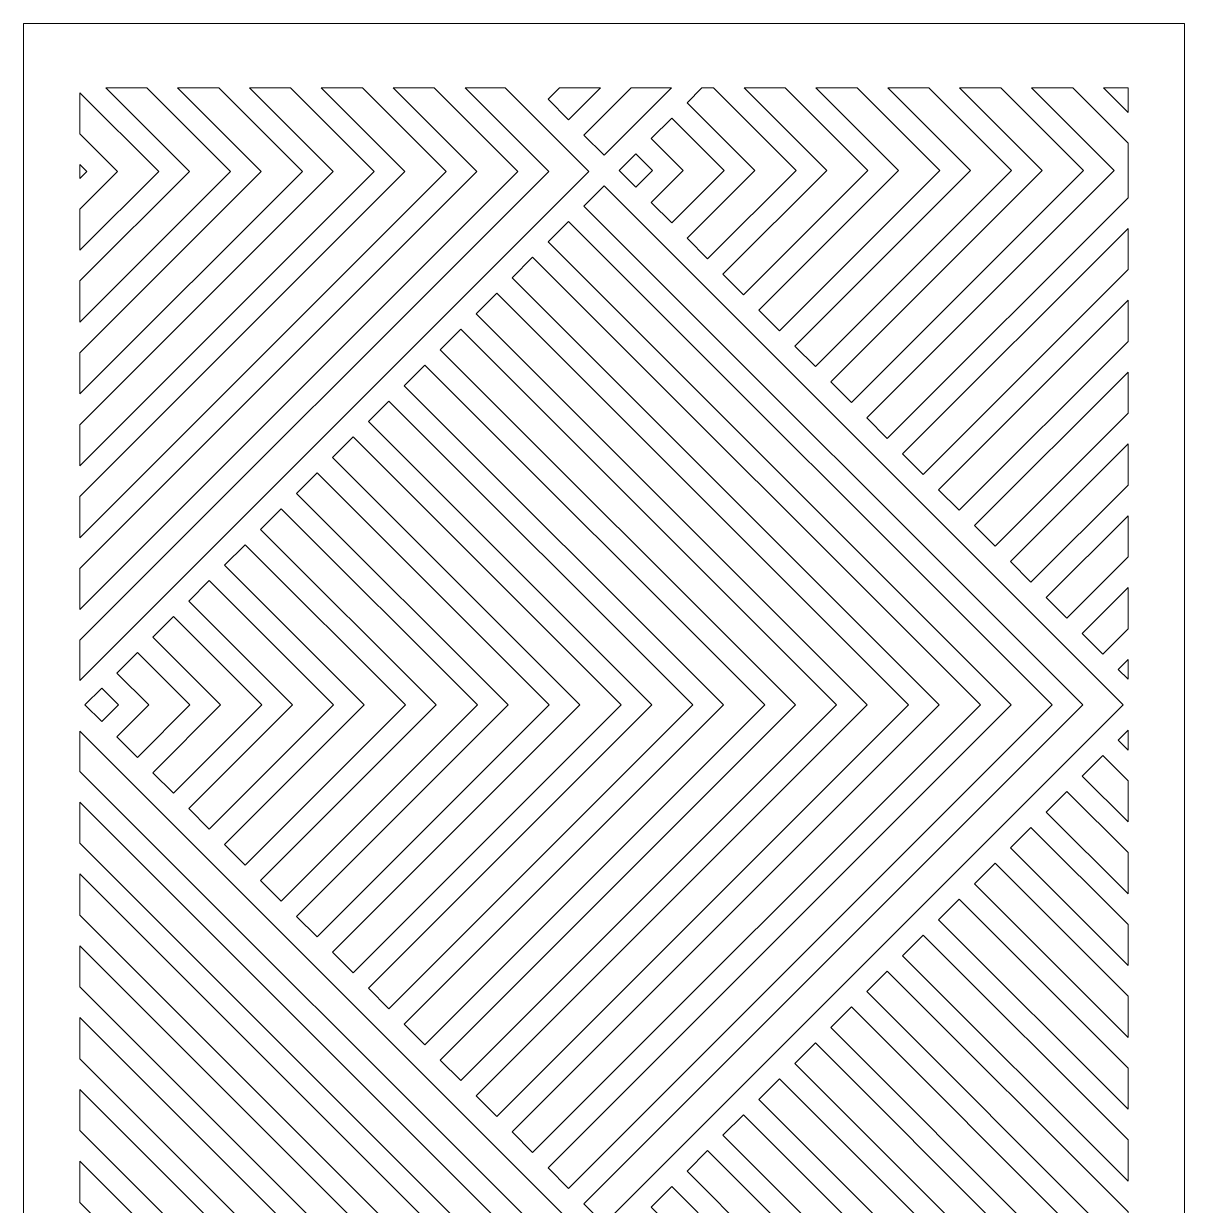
# Model space of a CAD drawing. Header units: centimetres. Extents: x -12.2 to 10.2, y -5.6 to 13.6.
# Drawn here: x -9.65 to -0.13, y 3.94 to 13.64 of the extents above; entities that cross this region are included whole.
import ezdxf

# ---------------------------------------------------------------- set-up
doc = ezdxf.new("R2010")
doc.units = ezdxf.units.CM
doc.header["$MEASUREMENT"] = 0
doc.layers.add('layer 1', color=7, linetype='Continuous')

msp = doc.modelspace()

# ---------------------------------------------------------------- linework, layer by layer
at = {"layer": 'layer 1', "color": 242, "lineweight": 9}
for points, knots in [([(-9.65001, 13.63718), (-9.65001, 13.63718), (-0.1289, 13.63718), (-0.1289, 13.63718), (-0.1289, 13.63718), (-0.1289, 13.63718), (-0.1289, -5.63285), (-0.1289, -5.63285), (-0.1289, -5.63285), (-0.1289, -5.63285), (-9.65001, -5.63285), (-9.65001, -5.63285), (-9.65001, -5.63285), (-9.65001, -5.63285), (-9.65001, 13.63718), (-9.65001, 13.63718)], [0, 0, 0, 0, 0.2, 0.2, 0.2, 0.2, 0.4, 0.4, 0.4, 0.4, 0.6, 0.6, 0.6, 0.6, 1, 1, 1, 1]), ([(-9.18844, 9.41952), (-9.18844, 9.41952), (-9.18844, 9.7573), (-9.18844, 9.7573), (-9.18844, 9.7573), (-9.18844, 9.7573), (-6.52214, 12.4236), (-6.52214, 12.4236), (-6.52214, 12.4236), (-6.52214, 12.4236), (-7.20851, 13.10998), (-7.20851, 13.10998), (-7.20851, 13.10998), (-7.20851, 13.10998), (-6.87074, 13.10998), (-6.87074, 13.10998), (-6.87074, 13.10998), (-6.87074, 13.10998), (-6.18437, 12.4236), (-6.18437, 12.4236), (-6.18437, 12.4236), (-6.18437, 12.4236), (-9.18844, 9.41952), (-9.18844, 9.41952)], [0, 0, 0, 0, 0.1428571, 0.1428571, 0.1428571, 0.1428571, 0.2857143, 0.2857143, 0.2857143, 0.2857143, 0.4285714, 0.4285714, 0.4285714, 0.4285714, 0.5714286, 0.5714286, 0.5714286, 0.5714286, 0.7142857, 0.7142857, 0.7142857, 0.7142857, 1, 1, 1, 1]), ([(-9.18844, 10.00895), (-9.18844, 10.00895), (-9.18844, 10.34672), (-9.18844, 10.34672), (-9.18844, 10.34672), (-9.18844, 10.34672), (-7.11155, 12.4236), (-7.11155, 12.4236), (-7.11155, 12.4236), (-7.11155, 12.4236), (-7.79795, 13.10998), (-7.79795, 13.10998), (-7.79795, 13.10998), (-7.79795, 13.10998), (-7.46015, 13.10998), (-7.46015, 13.10998), (-7.46015, 13.10998), (-7.46015, 13.10998), (-6.77378, 12.4236), (-6.77378, 12.4236), (-6.77378, 12.4236), (-6.77378, 12.4236), (-9.18844, 10.00895), (-9.18844, 10.00895)], [0, 0, 0, 0, 0.1428571, 0.1428571, 0.1428571, 0.1428571, 0.2857143, 0.2857143, 0.2857143, 0.2857143, 0.4285714, 0.4285714, 0.4285714, 0.4285714, 0.5714286, 0.5714286, 0.5714286, 0.5714286, 0.7142857, 0.7142857, 0.7142857, 0.7142857, 1, 1, 1, 1]), ([(-9.18844, 10.5984), (-9.18844, 10.5984), (-9.18844, 10.93616), (-9.18844, 10.93616), (-9.18844, 10.93616), (-9.18844, 10.93616), (-7.70099, 12.4236), (-7.70099, 12.4236), (-7.70099, 12.4236), (-7.70099, 12.4236), (-7.70099, 12.4236), (-7.70099, 12.4236), (-7.70099, 12.4236), (-7.70099, 12.4236), (-8.38737, 13.10998), (-8.38737, 13.10998), (-8.38737, 13.10998), (-8.38737, 13.10998), (-8.04961, 13.10998), (-8.04961, 13.10998), (-8.04961, 13.10998), (-8.04961, 13.10998), (-7.36322, 12.4236), (-7.36322, 12.4236), (-7.36322, 12.4236), (-7.36322, 12.4236), (-9.18844, 10.5984), (-9.18844, 10.5984)], [0, 0, 0, 0, 0.125, 0.125, 0.125, 0.125, 0.25, 0.25, 0.25, 0.25, 0.375, 0.375, 0.375, 0.375, 0.5, 0.5, 0.5, 0.5, 0.625, 0.625, 0.625, 0.625, 0.75, 0.75, 0.75, 0.75, 1, 1, 1, 1]), ([(-9.18844, 8.83009), (-9.18844, 8.83009), (-9.18844, 9.16786), (-9.18844, 9.16786), (-9.18844, 9.16786), (-9.18844, 9.16786), (-5.93271, 12.4236), (-5.93271, 12.4236), (-5.93271, 12.4236), (-5.93271, 12.4236), (-6.61911, 13.10998), (-6.61911, 13.10998), (-6.61911, 13.10998), (-6.61911, 13.10998), (-6.28132, 13.10998), (-6.28132, 13.10998), (-6.28132, 13.10998), (-6.28132, 13.10998), (-5.59491, 12.4236), (-5.59491, 12.4236), (-5.59491, 12.4236), (-5.59491, 12.4236), (-9.18844, 8.83009), (-9.18844, 8.83009)], [0, 0, 0, 0, 0.1428571, 0.1428571, 0.1428571, 0.1428571, 0.2857143, 0.2857143, 0.2857143, 0.2857143, 0.4285714, 0.4285714, 0.4285714, 0.4285714, 0.5714286, 0.5714286, 0.5714286, 0.5714286, 0.7142857, 0.7142857, 0.7142857, 0.7142857, 1, 1, 1, 1]), ([(-9.18844, 11.18779), (-9.18844, 11.18779), (-9.18844, 11.52558), (-9.18844, 11.52558), (-9.18844, 11.52558), (-9.18844, 11.52558), (-8.29042, 12.4236), (-8.29042, 12.4236), (-8.29042, 12.4236), (-8.29042, 12.4236), (-8.97682, 13.10998), (-8.97682, 13.10998), (-8.97682, 13.10998), (-8.97682, 13.10998), (-8.63902, 13.10998), (-8.63902, 13.10998), (-8.63902, 13.10998), (-8.63902, 13.10998), (-7.95265, 12.4236), (-7.95265, 12.4236), (-7.95265, 12.4236), (-7.95265, 12.4236), (-7.95265, 12.4236), (-7.95265, 12.4236), (-7.95265, 12.4236), (-7.95265, 12.4236), (-7.95265, 12.4236), (-7.95265, 12.4236), (-7.95265, 12.4236), (-7.95265, 12.4236), (-9.18844, 11.18779), (-9.18844, 11.18779)], [0, 0, 0, 0, 0.1111111, 0.1111111, 0.1111111, 0.1111111, 0.2222222, 0.2222222, 0.2222222, 0.2222222, 0.3333333, 0.3333333, 0.3333333, 0.3333333, 0.4444444, 0.4444444, 0.4444444, 0.4444444, 0.5555556, 0.5555556, 0.5555556, 0.5555556, 0.6666667, 0.6666667, 0.6666667, 0.6666667, 0.7777778, 0.7777778, 0.7777778, 0.7777778, 1, 1, 1, 1]), ([(-9.18844, 8.24876), (-9.18844, 8.24876), (-9.18844, 8.57844), (-9.18844, 8.57844), (-9.18844, 8.57844), (-9.18844, 8.57844), (-5.3433, 12.4236), (-5.3433, 12.4236), (-5.3433, 12.4236), (-5.3433, 12.4236), (-6.02964, 13.10998), (-6.02964, 13.10998), (-6.02964, 13.10998), (-6.02964, 13.10998), (-5.69998, 13.10998), (-5.69998, 13.10998), (-5.69998, 13.10998), (-5.69998, 13.10998), (-5.014, 12.42399), (-5.014, 12.42399), (-5.014, 12.42399), (-5.014, 12.42399), (-5.014, 12.42321), (-5.014, 12.42321), (-5.014, 12.42321), (-5.014, 12.42321), (-9.18844, 8.24876), (-9.18844, 8.24876)], [0, 0, 0, 0, 0.125, 0.125, 0.125, 0.125, 0.25, 0.25, 0.25, 0.25, 0.375, 0.375, 0.375, 0.375, 0.5, 0.5, 0.5, 0.5, 0.625, 0.625, 0.625, 0.625, 0.75, 0.75, 0.75, 0.75, 1, 1, 1, 1]), ([(-5.25513, 13.10998), (-5.25513, 13.10998), (-4.91735, 13.10998), (-4.91735, 13.10998), (-4.91735, 13.10998), (-4.91735, 13.10998), (-5.17991, 12.84742), (-5.17991, 12.84742), (-5.17991, 12.84742), (-5.17991, 12.84742), (-5.3488, 13.01633), (-5.3488, 13.01633), (-5.3488, 13.01633), (-5.3488, 13.01633), (-5.25513, 13.10998), (-5.25513, 13.10998)], [0, 0, 0, 0, 0.2, 0.2, 0.2, 0.2, 0.4, 0.4, 0.4, 0.4, 0.6, 0.6, 0.6, 0.6, 1, 1, 1, 1]), ([(-4.66572, 13.10998), (-4.66572, 13.10998), (-4.33605, 13.10998), (-4.33605, 13.10998), (-4.33605, 13.10998), (-4.33605, 13.10998), (-4.88924, 12.55676), (-4.88924, 12.55676), (-4.88924, 12.55676), (-4.88924, 12.55676), (-5.05407, 12.7216), (-5.05407, 12.7216), (-5.05407, 12.7216), (-5.05407, 12.7216), (-4.66572, 13.10998), (-4.66572, 13.10998)], [0, 0, 0, 0, 0.2, 0.2, 0.2, 0.2, 0.4, 0.4, 0.4, 0.4, 0.6, 0.6, 0.6, 0.6, 1, 1, 1, 1]), ([(-4.08682, 13.10998), (-4.08682, 13.10998), (-3.99193, 13.10998), (-3.99193, 13.10998), (-3.99193, 13.10998), (-3.99193, 13.10998), (-3.31412, 12.43218), (-3.31412, 12.43218), (-3.31412, 12.43218), (-3.31412, 12.43218), (-3.31412, 12.43218), (-3.31412, 12.43218), (-3.31412, 12.43218), (-3.31412, 12.43218), (-4.03939, 11.70692), (-4.03939, 11.70692), (-4.03939, 11.70692), (-4.03939, 11.70692), (-4.20827, 11.87582), (-4.20827, 11.87582), (-4.20827, 11.87582), (-4.20827, 11.87582), (-3.6519, 12.43218), (-3.6519, 12.43218), (-3.6519, 12.43218), (-3.6519, 12.43218), (-4.20827, 12.98854), (-4.20827, 12.98854), (-4.20827, 12.98854), (-4.20827, 12.98854), (-4.08682, 13.10998), (-4.08682, 13.10998)], [0, 0, 0, 0, 0.1111111, 0.1111111, 0.1111111, 0.1111111, 0.2222222, 0.2222222, 0.2222222, 0.2222222, 0.3333333, 0.3333333, 0.3333333, 0.3333333, 0.4444444, 0.4444444, 0.4444444, 0.4444444, 0.5555556, 0.5555556, 0.5555556, 0.5555556, 0.6666667, 0.6666667, 0.6666667, 0.6666667, 0.7777778, 0.7777778, 0.7777778, 0.7777778, 1, 1, 1, 1]), ([(-3.74035, 13.10998), (-3.74035, 13.10998), (-3.40264, 13.10998), (-3.40264, 13.10998), (-3.40264, 13.10998), (-3.40264, 13.10998), (-2.7251, 12.43218), (-2.7251, 12.43218), (-2.7251, 12.43218), (-2.7251, 12.43218), (-2.72469, 12.43218), (-2.72469, 12.43218), (-2.72469, 12.43218), (-2.72469, 12.43218), (-2.72488, 12.43197), (-2.72488, 12.43197), (-2.72488, 12.43197), (-2.72488, 12.43197), (-2.72469, 12.43179), (-2.72469, 12.43179), (-2.72469, 12.43179), (-2.72469, 12.43179), (-2.7251, 12.43179), (-2.7251, 12.43179), (-2.7251, 12.43179), (-2.7251, 12.43179), (-3.74466, 11.4122), (-3.74466, 11.4122), (-3.74466, 11.4122), (-3.74466, 11.4122), (-3.91355, 11.58108), (-3.91355, 11.58108), (-3.91355, 11.58108), (-3.91355, 11.58108), (-3.06268, 12.43197), (-3.06268, 12.43197), (-3.06268, 12.43197), (-3.06268, 12.43197), (-3.74035, 13.10998), (-3.74035, 13.10998)], [0, 0, 0, 0, 0.0909091, 0.0909091, 0.0909091, 0.0909091, 0.1818182, 0.1818182, 0.1818182, 0.1818182, 0.2727273, 0.2727273, 0.2727273, 0.2727273, 0.3636364, 0.3636364, 0.3636364, 0.3636364, 0.4545455, 0.4545455, 0.4545455, 0.4545455, 0.5454545, 0.5454545, 0.5454545, 0.5454545, 0.6363636, 0.6363636, 0.6363636, 0.6363636, 0.7272727, 0.7272727, 0.7272727, 0.7272727, 0.8181818, 0.8181818, 0.8181818, 0.8181818, 1, 1, 1, 1]), ([(-3.15085, 13.10998), (-3.15085, 13.10998), (-2.81308, 13.10998), (-2.81308, 13.10998), (-2.81308, 13.10998), (-2.81308, 13.10998), (-2.13529, 12.43218), (-2.13529, 12.43218), (-2.13529, 12.43218), (-2.13529, 12.43218), (-3.44997, 11.11749), (-3.44997, 11.11749), (-3.44997, 11.11749), (-3.44997, 11.11749), (-3.61886, 11.28638), (-3.61886, 11.28638), (-3.61886, 11.28638), (-3.61886, 11.28638), (-2.47305, 12.43218), (-2.47305, 12.43218), (-2.47305, 12.43218), (-2.47305, 12.43218), (-3.15085, 13.10998), (-3.15085, 13.10998)], [0, 0, 0, 0, 0.1428571, 0.1428571, 0.1428571, 0.1428571, 0.2857143, 0.2857143, 0.2857143, 0.2857143, 0.4285714, 0.4285714, 0.4285714, 0.4285714, 0.5714286, 0.5714286, 0.5714286, 0.5714286, 0.7142857, 0.7142857, 0.7142857, 0.7142857, 1, 1, 1, 1]), ([(-2.56143, 13.10998), (-2.56143, 13.10998), (-2.22365, 13.10998), (-2.22365, 13.10998), (-2.22365, 13.10998), (-2.22365, 13.10998), (-1.54585, 12.43218), (-1.54585, 12.43218), (-1.54585, 12.43218), (-1.54585, 12.43218), (-3.15524, 10.82277), (-3.15524, 10.82277), (-3.15524, 10.82277), (-3.15524, 10.82277), (-3.32413, 10.99166), (-3.32413, 10.99166), (-3.32413, 10.99166), (-3.32413, 10.99166), (-1.88361, 12.43218), (-1.88361, 12.43218), (-1.88361, 12.43218), (-1.88361, 12.43218), (-2.56143, 13.10998), (-2.56143, 13.10998)], [0, 0, 0, 0, 0.1428571, 0.1428571, 0.1428571, 0.1428571, 0.2857143, 0.2857143, 0.2857143, 0.2857143, 0.4285714, 0.4285714, 0.4285714, 0.4285714, 0.5714286, 0.5714286, 0.5714286, 0.5714286, 0.7142857, 0.7142857, 0.7142857, 0.7142857, 1, 1, 1, 1]), ([(-1.97201, 13.10998), (-1.97201, 13.10998), (-1.63421, 13.10998), (-1.63421, 13.10998), (-1.63421, 13.10998), (-1.63421, 13.10998), (-0.9564, 12.43218), (-0.9564, 12.43218), (-0.9564, 12.43218), (-0.9564, 12.43218), (-2.86052, 10.52805), (-2.86052, 10.52805), (-2.86052, 10.52805), (-2.86052, 10.52805), (-3.02942, 10.69694), (-3.02942, 10.69694), (-3.02942, 10.69694), (-3.02942, 10.69694), (-1.29419, 12.43218), (-1.29419, 12.43218), (-1.29419, 12.43218), (-1.29419, 12.43218), (-1.97201, 13.10998), (-1.97201, 13.10998)], [0, 0, 0, 0, 0.1428571, 0.1428571, 0.1428571, 0.1428571, 0.2857143, 0.2857143, 0.2857143, 0.2857143, 0.4285714, 0.4285714, 0.4285714, 0.4285714, 0.5714286, 0.5714286, 0.5714286, 0.5714286, 0.7142857, 0.7142857, 0.7142857, 0.7142857, 1, 1, 1, 1]), ([(-1.38255, 13.10998), (-1.38255, 13.10998), (-1.04479, 13.10998), (-1.04479, 13.10998), (-1.04479, 13.10998), (-1.04479, 13.10998), (-0.59048, 12.65566), (-0.59048, 12.65566), (-0.59048, 12.65566), (-0.59048, 12.65566), (-0.59048, 12.2087), (-0.59048, 12.2087), (-0.59048, 12.2087), (-0.59048, 12.2087), (-2.5658, 10.23333), (-2.5658, 10.23333), (-2.5658, 10.23333), (-2.5658, 10.23333), (-2.73469, 10.40222), (-2.73469, 10.40222), (-2.73469, 10.40222), (-2.73469, 10.40222), (-0.70474, 12.43218), (-0.70474, 12.43218), (-0.70474, 12.43218), (-0.70474, 12.43218), (-1.38255, 13.10998), (-1.38255, 13.10998)], [0, 0, 0, 0, 0.125, 0.125, 0.125, 0.125, 0.25, 0.25, 0.25, 0.25, 0.375, 0.375, 0.375, 0.375, 0.5, 0.5, 0.5, 0.5, 0.625, 0.625, 0.625, 0.625, 0.75, 0.75, 0.75, 0.75, 1, 1, 1, 1]), ([(-0.79313, 13.10998), (-0.79313, 13.10998), (-0.59048, 13.10998), (-0.59048, 13.10998), (-0.59048, 13.10998), (-0.59048, 13.10998), (-0.59048, 12.90731), (-0.59048, 12.90731), (-0.59048, 12.90731), (-0.59048, 12.90731), (-0.79313, 13.10998), (-0.79313, 13.10998)], [0, 0, 0, 0, 0.25, 0.25, 0.25, 0.25, 0.5, 0.5, 0.5, 0.5, 1, 1, 1, 1]), ([(-9.18844, 11.77723), (-9.18844, 11.77723), (-9.18844, 12.11503), (-9.18844, 12.11503), (-9.18844, 12.11503), (-9.18844, 12.11503), (-8.87987, 12.4236), (-8.87987, 12.4236), (-8.87987, 12.4236), (-8.87987, 12.4236), (-9.18844, 12.7322), (-9.18844, 12.7322), (-9.18844, 12.7322), (-9.18844, 12.7322), (-9.18844, 13.06998), (-9.18844, 13.06998), (-9.18844, 13.06998), (-9.18844, 13.06998), (-8.54207, 12.4236), (-8.54207, 12.4236), (-8.54207, 12.4236), (-8.54207, 12.4236), (-9.18844, 11.77723), (-9.18844, 11.77723)], [0, 0, 0, 0, 0.1428571, 0.1428571, 0.1428571, 0.1428571, 0.2857143, 0.2857143, 0.2857143, 0.2857143, 0.4285714, 0.4285714, 0.4285714, 0.4285714, 0.5714286, 0.5714286, 0.5714286, 0.5714286, 0.7142857, 0.7142857, 0.7142857, 0.7142857, 1, 1, 1, 1]), ([(-4.503, 12.69381), (-4.503, 12.69381), (-4.3341, 12.86273), (-4.3341, 12.86273), (-4.3341, 12.86273), (-4.3341, 12.86273), (-3.90356, 12.43218), (-3.90356, 12.43218), (-3.90356, 12.43218), (-3.90356, 12.43218), (-4.3341, 12.00164), (-4.3341, 12.00164), (-4.3341, 12.00164), (-4.3341, 12.00164), (-4.503, 12.17052), (-4.503, 12.17052), (-4.503, 12.17052), (-4.503, 12.17052), (-4.24135, 12.43218), (-4.24135, 12.43218), (-4.24135, 12.43218), (-4.24135, 12.43218), (-4.503, 12.69381), (-4.503, 12.69381)], [0, 0, 0, 0, 0.1428571, 0.1428571, 0.1428571, 0.1428571, 0.2857143, 0.2857143, 0.2857143, 0.2857143, 0.4285714, 0.4285714, 0.4285714, 0.4285714, 0.5714286, 0.5714286, 0.5714286, 0.5714286, 0.7142857, 0.7142857, 0.7142857, 0.7142857, 1, 1, 1, 1]), ([(-4.76465, 12.43218), (-4.76465, 12.43218), (-4.76465, 12.43218), (-4.76465, 12.43218), (-4.76465, 12.43218), (-4.76465, 12.43218), (-4.62754, 12.29507), (-4.62754, 12.29507), (-4.62754, 12.29507), (-4.62754, 12.29507), (-4.49041, 12.43218), (-4.49041, 12.43218), (-4.49041, 12.43218), (-4.49041, 12.43218), (-4.49041, 12.43218), (-4.49041, 12.43218), (-4.49041, 12.43218), (-4.49041, 12.43218), (-4.49041, 12.43218), (-4.49041, 12.43218), (-4.49041, 12.43218), (-4.49041, 12.43218), (-4.62754, 12.56927), (-4.62754, 12.56927), (-4.62754, 12.56927), (-4.62754, 12.56927), (-4.76465, 12.43218), (-4.76465, 12.43218)], [0, 0, 0, 0, 0.125, 0.125, 0.125, 0.125, 0.25, 0.25, 0.25, 0.25, 0.375, 0.375, 0.375, 0.375, 0.5, 0.5, 0.5, 0.5, 0.625, 0.625, 0.625, 0.625, 0.75, 0.75, 0.75, 0.75, 1, 1, 1, 1]), ([(-9.18844, 12.36669), (-9.18844, 12.36669), (-9.18844, 12.48054), (-9.18844, 12.48054), (-9.18844, 12.48054), (-9.18844, 12.48054), (-9.13151, 12.4236), (-9.13151, 12.4236), (-9.13151, 12.4236), (-9.13151, 12.4236), (-9.18844, 12.36669), (-9.18844, 12.36669)], [0, 0, 0, 0, 0.25, 0.25, 0.25, 0.25, 0.5, 0.5, 0.5, 0.5, 1, 1, 1, 1]), ([(-0.63186, 8.04775), (-0.63186, 8.04775), (-0.63186, 8.04695), (-0.63186, 8.04695), (-0.63186, 8.04695), (-0.63186, 8.04695), (-4.88924, 3.78955), (-4.88924, 3.78955), (-4.88924, 3.78955), (-4.88924, 3.78955), (-5.05407, 3.95439), (-5.05407, 3.95439), (-5.05407, 3.95439), (-5.05407, 3.95439), (-0.96111, 8.04736), (-0.96111, 8.04736), (-0.96111, 8.04736), (-0.96111, 8.04736), (-5.05407, 12.14031), (-5.05407, 12.14031), (-5.05407, 12.14031), (-5.05407, 12.14031), (-4.88924, 12.30515), (-4.88924, 12.30515), (-4.88924, 12.30515), (-4.88924, 12.30515), (-0.63186, 8.04775), (-0.63186, 8.04775)], [0, 0, 0, 0, 0.125, 0.125, 0.125, 0.125, 0.25, 0.25, 0.25, 0.25, 0.375, 0.375, 0.375, 0.375, 0.5, 0.5, 0.5, 0.5, 0.625, 0.625, 0.625, 0.625, 0.75, 0.75, 0.75, 0.75, 1, 1, 1, 1]), ([(-1.55058, 8.04736), (-1.55058, 8.04736), (-5.3488, 4.24911), (-5.3488, 4.24911), (-5.3488, 4.24911), (-5.3488, 4.24911), (-5.17991, 4.08023), (-5.17991, 4.08023), (-5.17991, 4.08023), (-5.17991, 4.08023), (-1.21279, 8.04736), (-1.21279, 8.04736), (-1.21279, 8.04736), (-1.21279, 8.04736), (-5.17991, 12.01447), (-5.17991, 12.01447), (-5.17991, 12.01447), (-5.17991, 12.01447), (-5.3488, 11.84558), (-5.3488, 11.84558), (-5.3488, 11.84558), (-5.3488, 11.84558), (-1.55058, 8.04736), (-1.55058, 8.04736)], [0, 0, 0, 0, 0.1428571, 0.1428571, 0.1428571, 0.1428571, 0.2857143, 0.2857143, 0.2857143, 0.2857143, 0.4285714, 0.4285714, 0.4285714, 0.4285714, 0.5714286, 0.5714286, 0.5714286, 0.5714286, 0.7142857, 0.7142857, 0.7142857, 0.7142857, 1, 1, 1, 1]), ([(-0.59048, 11.95704), (-0.59048, 11.95704), (-0.59048, 11.61926), (-0.59048, 11.61926), (-0.59048, 11.61926), (-0.59048, 11.61926), (-2.2711, 9.93864), (-2.2711, 9.93864), (-2.2711, 9.93864), (-2.2711, 9.93864), (-2.43999, 10.10752), (-2.43999, 10.10752), (-2.43999, 10.10752), (-2.43999, 10.10752), (-0.59048, 11.95704), (-0.59048, 11.95704)], [0, 0, 0, 0, 0.2, 0.2, 0.2, 0.2, 0.4, 0.4, 0.4, 0.4, 0.6, 0.6, 0.6, 0.6, 1, 1, 1, 1]), ([(-1.80221, 8.04736), (-1.80221, 8.04736), (-5.47463, 4.37494), (-5.47463, 4.37494), (-5.47463, 4.37494), (-5.47463, 4.37494), (-5.64351, 4.54384), (-5.64351, 4.54384), (-5.64351, 4.54384), (-5.64351, 4.54384), (-2.14, 8.04736), (-2.14, 8.04736), (-2.14, 8.04736), (-2.14, 8.04736), (-5.64351, 11.55089), (-5.64351, 11.55089), (-5.64351, 11.55089), (-5.64351, 11.55089), (-5.47463, 11.71976), (-5.47463, 11.71976), (-5.47463, 11.71976), (-5.47463, 11.71976), (-1.80221, 8.04736), (-1.80221, 8.04736)], [0, 0, 0, 0, 0.1428571, 0.1428571, 0.1428571, 0.1428571, 0.2857143, 0.2857143, 0.2857143, 0.2857143, 0.4285714, 0.4285714, 0.4285714, 0.4285714, 0.5714286, 0.5714286, 0.5714286, 0.5714286, 0.7142857, 0.7142857, 0.7142857, 0.7142857, 1, 1, 1, 1]), ([(-2.39163, 8.04736), (-2.39163, 8.04736), (-5.76933, 4.66964), (-5.76933, 4.66964), (-5.76933, 4.66964), (-5.76933, 4.66964), (-5.93824, 4.83855), (-5.93824, 4.83855), (-5.93824, 4.83855), (-5.93824, 4.83855), (-2.72941, 8.04736), (-2.72941, 8.04736), (-2.72941, 8.04736), (-2.72941, 8.04736), (-5.93824, 11.25616), (-5.93824, 11.25616), (-5.93824, 11.25616), (-5.93824, 11.25616), (-5.76933, 11.42506), (-5.76933, 11.42506), (-5.76933, 11.42506), (-5.76933, 11.42506), (-2.39163, 8.04736), (-2.39163, 8.04736)], [0, 0, 0, 0, 0.1428571, 0.1428571, 0.1428571, 0.1428571, 0.2857143, 0.2857143, 0.2857143, 0.2857143, 0.4285714, 0.4285714, 0.4285714, 0.4285714, 0.5714286, 0.5714286, 0.5714286, 0.5714286, 0.7142857, 0.7142857, 0.7142857, 0.7142857, 1, 1, 1, 1]), ([(-0.59048, 11.36762), (-0.59048, 11.36762), (-0.59048, 11.02982), (-0.59048, 11.02982), (-0.59048, 11.02982), (-0.59048, 11.02982), (-1.97638, 9.64391), (-1.97638, 9.64391), (-1.97638, 9.64391), (-1.97638, 9.64391), (-2.14527, 9.8128), (-2.14527, 9.8128), (-2.14527, 9.8128), (-2.14527, 9.8128), (-0.59048, 11.36762), (-0.59048, 11.36762)], [0, 0, 0, 0, 0.2, 0.2, 0.2, 0.2, 0.4, 0.4, 0.4, 0.4, 0.6, 0.6, 0.6, 0.6, 1, 1, 1, 1]), ([(-2.98107, 8.04736), (-2.98107, 8.04736), (-6.06406, 11.13034), (-6.06406, 11.13034), (-6.06406, 11.13034), (-6.06406, 11.13034), (-6.23294, 10.96144), (-6.23294, 10.96144), (-6.23294, 10.96144), (-6.23294, 10.96144), (-3.31886, 8.04736), (-3.31886, 8.04736), (-3.31886, 8.04736), (-3.31886, 8.04736), (-3.31886, 8.04736), (-3.31886, 8.04736), (-3.31886, 8.04736), (-3.31886, 8.04736), (-6.23294, 5.13325), (-6.23294, 5.13325), (-6.23294, 5.13325), (-6.23294, 5.13325), (-6.06406, 4.96437), (-6.06406, 4.96437), (-6.06406, 4.96437), (-6.06406, 4.96437), (-2.98107, 8.04736), (-2.98107, 8.04736)], [0, 0, 0, 0, 0.125, 0.125, 0.125, 0.125, 0.25, 0.25, 0.25, 0.25, 0.375, 0.375, 0.375, 0.375, 0.5, 0.5, 0.5, 0.5, 0.625, 0.625, 0.625, 0.625, 0.75, 0.75, 0.75, 0.75, 1, 1, 1, 1]), ([(-3.90828, 8.04736), (-3.90828, 8.04736), (-6.52767, 5.42798), (-6.52767, 5.42798), (-6.52767, 5.42798), (-6.52767, 5.42798), (-6.35877, 5.25908), (-6.35877, 5.25908), (-6.35877, 5.25908), (-6.35877, 5.25908), (-3.57052, 8.04736), (-3.57052, 8.04736), (-3.57052, 8.04736), (-3.57052, 8.04736), (-3.57052, 8.04736), (-3.57052, 8.04736), (-3.57052, 8.04736), (-3.57052, 8.04736), (-3.57052, 8.04736), (-3.57052, 8.04736), (-3.57052, 8.04736), (-3.57052, 8.04736), (-6.35877, 10.83563), (-6.35877, 10.83563), (-6.35877, 10.83563), (-6.35877, 10.83563), (-6.52767, 10.66672), (-6.52767, 10.66672), (-6.52767, 10.66672), (-6.52767, 10.66672), (-3.90828, 8.04736), (-3.90828, 8.04736)], [0, 0, 0, 0, 0.1111111, 0.1111111, 0.1111111, 0.1111111, 0.2222222, 0.2222222, 0.2222222, 0.2222222, 0.3333333, 0.3333333, 0.3333333, 0.3333333, 0.4444444, 0.4444444, 0.4444444, 0.4444444, 0.5555556, 0.5555556, 0.5555556, 0.5555556, 0.6666667, 0.6666667, 0.6666667, 0.6666667, 0.7777778, 0.7777778, 0.7777778, 0.7777778, 1, 1, 1, 1]), ([(-0.59048, 10.77819), (-0.59048, 10.77819), (-0.59048, 10.4404), (-0.59048, 10.4404), (-0.59048, 10.4404), (-0.59048, 10.4404), (-1.68166, 9.34918), (-1.68166, 9.34918), (-1.68166, 9.34918), (-1.68166, 9.34918), (-1.85055, 9.51807), (-1.85055, 9.51807), (-1.85055, 9.51807), (-1.85055, 9.51807), (-0.59048, 10.77819), (-0.59048, 10.77819)], [0, 0, 0, 0, 0.2, 0.2, 0.2, 0.2, 0.4, 0.4, 0.4, 0.4, 0.6, 0.6, 0.6, 0.6, 1, 1, 1, 1]), ([(-4.49772, 8.04736), (-4.49772, 8.04736), (-6.82238, 5.7227), (-6.82238, 5.7227), (-6.82238, 5.7227), (-6.82238, 5.7227), (-6.6535, 5.55381), (-6.6535, 5.55381), (-6.6535, 5.55381), (-6.6535, 5.55381), (-4.15993, 8.04736), (-4.15993, 8.04736), (-4.15993, 8.04736), (-4.15993, 8.04736), (-6.6535, 10.54091), (-6.6535, 10.54091), (-6.6535, 10.54091), (-6.6535, 10.54091), (-6.82238, 10.37202), (-6.82238, 10.37202), (-6.82238, 10.37202), (-6.82238, 10.37202), (-4.49772, 8.04736), (-4.49772, 8.04736)], [0, 0, 0, 0, 0.1428571, 0.1428571, 0.1428571, 0.1428571, 0.2857143, 0.2857143, 0.2857143, 0.2857143, 0.4285714, 0.4285714, 0.4285714, 0.4285714, 0.5714286, 0.5714286, 0.5714286, 0.5714286, 0.7142857, 0.7142857, 0.7142857, 0.7142857, 1, 1, 1, 1]), ([(-4.74937, 8.04736), (-4.74937, 8.04736), (-6.94818, 10.24619), (-6.94818, 10.24619), (-6.94818, 10.24619), (-6.94818, 10.24619), (-7.11708, 10.07731), (-7.11708, 10.07731), (-7.11708, 10.07731), (-7.11708, 10.07731), (-5.08713, 8.04736), (-5.08713, 8.04736), (-5.08713, 8.04736), (-5.08713, 8.04736), (-7.11708, 6.01742), (-7.11708, 6.01742), (-7.11708, 6.01742), (-7.11708, 6.01742), (-6.94818, 5.84852), (-6.94818, 5.84852), (-6.94818, 5.84852), (-6.94818, 5.84852), (-4.74937, 8.04736), (-4.74937, 8.04736)], [0, 0, 0, 0, 0.1428571, 0.1428571, 0.1428571, 0.1428571, 0.2857143, 0.2857143, 0.2857143, 0.2857143, 0.4285714, 0.4285714, 0.4285714, 0.4285714, 0.5714286, 0.5714286, 0.5714286, 0.5714286, 0.7142857, 0.7142857, 0.7142857, 0.7142857, 1, 1, 1, 1]), ([(-0.59048, 10.18876), (-0.59048, 10.18876), (-0.59048, 9.85095), (-0.59048, 9.85095), (-0.59048, 9.85095), (-0.59048, 9.85095), (-1.38696, 9.05447), (-1.38696, 9.05447), (-1.38696, 9.05447), (-1.38696, 9.05447), (-1.55584, 9.22336), (-1.55584, 9.22336), (-1.55584, 9.22336), (-1.55584, 9.22336), (-0.59048, 10.18876), (-0.59048, 10.18876)], [0, 0, 0, 0, 0.2, 0.2, 0.2, 0.2, 0.4, 0.4, 0.4, 0.4, 0.6, 0.6, 0.6, 0.6, 1, 1, 1, 1]), ([(-5.67659, 8.04736), (-5.67659, 8.04736), (-7.4118, 6.31212), (-7.4118, 6.31212), (-7.4118, 6.31212), (-7.4118, 6.31212), (-7.24292, 6.14323), (-7.24292, 6.14323), (-7.24292, 6.14323), (-7.24292, 6.14323), (-5.33879, 8.04736), (-5.33879, 8.04736), (-5.33879, 8.04736), (-5.33879, 8.04736), (-7.24292, 9.95147), (-7.24292, 9.95147), (-7.24292, 9.95147), (-7.24292, 9.95147), (-7.4118, 9.78258), (-7.4118, 9.78258), (-7.4118, 9.78258), (-7.4118, 9.78258), (-5.67659, 8.04736), (-5.67659, 8.04736)], [0, 0, 0, 0, 0.1428571, 0.1428571, 0.1428571, 0.1428571, 0.2857143, 0.2857143, 0.2857143, 0.2857143, 0.4285714, 0.4285714, 0.4285714, 0.4285714, 0.5714286, 0.5714286, 0.5714286, 0.5714286, 0.7142857, 0.7142857, 0.7142857, 0.7142857, 1, 1, 1, 1]), ([(-6.26602, 8.04736), (-6.26602, 8.04736), (-7.70653, 6.60684), (-7.70653, 6.60684), (-7.70653, 6.60684), (-7.70653, 6.60684), (-7.53762, 6.43795), (-7.53762, 6.43795), (-7.53762, 6.43795), (-7.53762, 6.43795), (-5.9282, 8.04736), (-5.9282, 8.04736), (-5.9282, 8.04736), (-5.9282, 8.04736), (-7.53762, 9.65676), (-7.53762, 9.65676), (-7.53762, 9.65676), (-7.53762, 9.65676), (-7.70653, 9.48788), (-7.70653, 9.48788), (-7.70653, 9.48788), (-7.70653, 9.48788), (-6.26602, 8.04736), (-6.26602, 8.04736)], [0, 0, 0, 0, 0.1428571, 0.1428571, 0.1428571, 0.1428571, 0.2857143, 0.2857143, 0.2857143, 0.2857143, 0.4285714, 0.4285714, 0.4285714, 0.4285714, 0.5714286, 0.5714286, 0.5714286, 0.5714286, 0.7142857, 0.7142857, 0.7142857, 0.7142857, 1, 1, 1, 1]), ([(-0.59048, 9.59933), (-0.59048, 9.59933), (-0.59048, 9.26155), (-0.59048, 9.26155), (-0.59048, 9.26155), (-0.59048, 9.26155), (-1.09222, 8.75977), (-1.09222, 8.75977), (-1.09222, 8.75977), (-1.09222, 8.75977), (-1.26113, 8.92866), (-1.26113, 8.92866), (-1.26113, 8.92866), (-1.26113, 8.92866), (-0.59048, 9.59933), (-0.59048, 9.59933)], [0, 0, 0, 0, 0.2, 0.2, 0.2, 0.2, 0.4, 0.4, 0.4, 0.4, 0.6, 0.6, 0.6, 0.6, 1, 1, 1, 1]), ([(-6.85544, 8.04736), (-6.85544, 8.04736), (-8.00124, 6.90156), (-8.00124, 6.90156), (-8.00124, 6.90156), (-8.00124, 6.90156), (-7.83236, 6.73268), (-7.83236, 6.73268), (-7.83236, 6.73268), (-7.83236, 6.73268), (-6.51764, 8.04736), (-6.51764, 8.04736), (-6.51764, 8.04736), (-6.51764, 8.04736), (-7.83236, 9.36205), (-7.83236, 9.36205), (-7.83236, 9.36205), (-7.83236, 9.36205), (-8.00124, 9.19315), (-8.00124, 9.19315), (-8.00124, 9.19315), (-8.00124, 9.19315), (-6.85544, 8.04736), (-6.85544, 8.04736)], [0, 0, 0, 0, 0.1428571, 0.1428571, 0.1428571, 0.1428571, 0.2857143, 0.2857143, 0.2857143, 0.2857143, 0.4285714, 0.4285714, 0.4285714, 0.4285714, 0.5714286, 0.5714286, 0.5714286, 0.5714286, 0.7142857, 0.7142857, 0.7142857, 0.7142857, 1, 1, 1, 1]), ([(-7.10707, 8.04695), (-7.10707, 8.04695), (-7.10746, 8.04695), (-7.10746, 8.04695), (-7.10746, 8.04695), (-7.10746, 8.04695), (-8.12706, 7.02737), (-8.12706, 7.02737), (-8.12706, 7.02737), (-8.12706, 7.02737), (-8.29595, 7.19626), (-8.29595, 7.19626), (-8.29595, 7.19626), (-8.29595, 7.19626), (-7.44507, 8.04715), (-7.44507, 8.04715), (-7.44507, 8.04715), (-7.44507, 8.04715), (-8.29595, 8.89844), (-8.29595, 8.89844), (-8.29595, 8.89844), (-8.29595, 8.89844), (-8.12706, 9.06732), (-8.12706, 9.06732), (-8.12706, 9.06732), (-8.12706, 9.06732), (-7.10746, 8.04736), (-7.10746, 8.04736), (-7.10746, 8.04736), (-7.10746, 8.04736), (-7.10707, 8.04736), (-7.10707, 8.04736), (-7.10707, 8.04736), (-7.10707, 8.04736), (-7.10727, 8.04715), (-7.10727, 8.04715), (-7.10727, 8.04715), (-7.10727, 8.04715), (-7.10707, 8.04695), (-7.10707, 8.04695)], [0, 0, 0, 0, 0.0909091, 0.0909091, 0.0909091, 0.0909091, 0.1818182, 0.1818182, 0.1818182, 0.1818182, 0.2727273, 0.2727273, 0.2727273, 0.2727273, 0.3636364, 0.3636364, 0.3636364, 0.3636364, 0.4545455, 0.4545455, 0.4545455, 0.4545455, 0.5454545, 0.5454545, 0.5454545, 0.5454545, 0.6363636, 0.6363636, 0.6363636, 0.6363636, 0.7272727, 0.7272727, 0.7272727, 0.7272727, 0.8181818, 0.8181818, 0.8181818, 0.8181818, 1, 1, 1, 1]), ([(-0.59048, 9.00988), (-0.59048, 9.00988), (-0.59048, 8.67211), (-0.59048, 8.67211), (-0.59048, 8.67211), (-0.59048, 8.67211), (-0.79752, 8.46505), (-0.79752, 8.46505), (-0.79752, 8.46505), (-0.79752, 8.46505), (-0.96642, 8.63394), (-0.96642, 8.63394), (-0.96642, 8.63394), (-0.96642, 8.63394), (-0.59048, 9.00988), (-0.59048, 9.00988)], [0, 0, 0, 0, 0.2, 0.2, 0.2, 0.2, 0.4, 0.4, 0.4, 0.4, 0.6, 0.6, 0.6, 0.6, 1, 1, 1, 1]), ([(-8.03428, 8.04736), (-8.03428, 8.04736), (-8.59067, 7.49098), (-8.59067, 7.49098), (-8.59067, 7.49098), (-8.59067, 7.49098), (-8.42175, 7.3221), (-8.42175, 7.3221), (-8.42175, 7.3221), (-8.42175, 7.3221), (-7.69651, 8.04736), (-7.69651, 8.04736), (-7.69651, 8.04736), (-7.69651, 8.04736), (-7.69651, 8.04736), (-7.69651, 8.04736), (-7.69651, 8.04736), (-7.69651, 8.04736), (-8.42175, 8.7726), (-8.42175, 8.7726), (-8.42175, 8.7726), (-8.42175, 8.7726), (-8.59067, 8.60371), (-8.59067, 8.60371), (-8.59067, 8.60371), (-8.59067, 8.60371), (-8.03428, 8.04736), (-8.03428, 8.04736)], [0, 0, 0, 0, 0.125, 0.125, 0.125, 0.125, 0.25, 0.25, 0.25, 0.25, 0.375, 0.375, 0.375, 0.375, 0.5, 0.5, 0.5, 0.5, 0.625, 0.625, 0.625, 0.625, 0.75, 0.75, 0.75, 0.75, 1, 1, 1, 1]), ([(-8.88539, 8.30902), (-8.88539, 8.30902), (-8.71648, 8.4779), (-8.71648, 8.4779), (-8.71648, 8.4779), (-8.71648, 8.4779), (-8.28593, 8.04736), (-8.28593, 8.04736), (-8.28593, 8.04736), (-8.28593, 8.04736), (-8.71648, 7.61679), (-8.71648, 7.61679), (-8.71648, 7.61679), (-8.71648, 7.61679), (-8.88539, 7.78571), (-8.88539, 7.78571), (-8.88539, 7.78571), (-8.88539, 7.78571), (-8.62372, 8.04736), (-8.62372, 8.04736), (-8.62372, 8.04736), (-8.62372, 8.04736), (-8.88539, 8.30902), (-8.88539, 8.30902)], [0, 0, 0, 0, 0.1428571, 0.1428571, 0.1428571, 0.1428571, 0.2857143, 0.2857143, 0.2857143, 0.2857143, 0.4285714, 0.4285714, 0.4285714, 0.4285714, 0.5714286, 0.5714286, 0.5714286, 0.5714286, 0.7142857, 0.7142857, 0.7142857, 0.7142857, 1, 1, 1, 1]), ([(-0.59048, 8.42047), (-0.59048, 8.42047), (-0.59048, 8.25797), (-0.59048, 8.25797), (-0.59048, 8.25797), (-0.59048, 8.25797), (-0.67172, 8.33921), (-0.67172, 8.33921), (-0.67172, 8.33921), (-0.67172, 8.33921), (-0.59048, 8.42047), (-0.59048, 8.42047)], [0, 0, 0, 0, 0.25, 0.25, 0.25, 0.25, 0.5, 0.5, 0.5, 0.5, 1, 1, 1, 1]), ([(-9.14705, 8.04736), (-9.14705, 8.04736), (-9.14705, 8.04736), (-9.14705, 8.04736), (-9.14705, 8.04736), (-9.14705, 8.04736), (-9.00994, 7.91025), (-9.00994, 7.91025), (-9.00994, 7.91025), (-9.00994, 7.91025), (-8.87281, 8.04736), (-8.87281, 8.04736), (-8.87281, 8.04736), (-8.87281, 8.04736), (-8.87281, 8.04736), (-8.87281, 8.04736), (-8.87281, 8.04736), (-8.87281, 8.04736), (-8.87281, 8.04736), (-8.87281, 8.04736), (-8.87281, 8.04736), (-8.87281, 8.04736), (-9.00994, 8.18446), (-9.00994, 8.18446), (-9.00994, 8.18446), (-9.00994, 8.18446), (-9.14705, 8.04736), (-9.14705, 8.04736)], [0, 0, 0, 0, 0.125, 0.125, 0.125, 0.125, 0.25, 0.25, 0.25, 0.25, 0.375, 0.375, 0.375, 0.375, 0.5, 0.5, 0.5, 0.5, 0.625, 0.625, 0.625, 0.625, 0.75, 0.75, 0.75, 0.75, 1, 1, 1, 1]), ([(-9.18844, -0.51846), (-9.18844, -0.51846), (-9.18844, -0.18875), (-9.18844, -0.18875), (-9.18844, -0.18875), (-9.18844, -0.18875), (-5.3433, 3.65638), (-5.3433, 3.65638), (-5.3433, 3.65638), (-5.3433, 3.65638), (-9.18844, 7.50155), (-9.18844, 7.50155), (-9.18844, 7.50155), (-9.18844, 7.50155), (-9.18844, 7.83124), (-9.18844, 7.83124), (-9.18844, 7.83124), (-9.18844, 7.83124), (-5.014, 3.6568), (-5.014, 3.6568), (-5.014, 3.6568), (-5.014, 3.6568), (-5.014, 3.656), (-5.014, 3.656), (-5.014, 3.656), (-5.014, 3.656), (-9.18844, -0.51846), (-9.18844, -0.51846)], [0, 0, 0, 0, 0.125, 0.125, 0.125, 0.125, 0.25, 0.25, 0.25, 0.25, 0.375, 0.375, 0.375, 0.375, 0.5, 0.5, 0.5, 0.5, 0.625, 0.625, 0.625, 0.625, 0.75, 0.75, 0.75, 0.75, 1, 1, 1, 1]), ([(-0.59048, 7.83914), (-0.59048, 7.83914), (-0.59048, 7.67668), (-0.59048, 7.67668), (-0.59048, 7.67668), (-0.59048, 7.67668), (-0.67168, 7.75791), (-0.67168, 7.75791), (-0.67168, 7.75791), (-0.67168, 7.75791), (-0.59048, 7.83914), (-0.59048, 7.83914)], [0, 0, 0, 0, 0.25, 0.25, 0.25, 0.25, 0.5, 0.5, 0.5, 0.5, 1, 1, 1, 1]), ([(-0.59048, 7.42503), (-0.59048, 7.42503), (-0.59048, 7.08726), (-0.59048, 7.08726), (-0.59048, 7.08726), (-0.59048, 7.08726), (-0.96642, 7.46321), (-0.96642, 7.46321), (-0.96642, 7.46321), (-0.96642, 7.46321), (-0.79752, 7.6321), (-0.79752, 7.6321), (-0.79752, 7.6321), (-0.79752, 7.6321), (-0.59048, 7.42503), (-0.59048, 7.42503)], [0, 0, 0, 0, 0.2, 0.2, 0.2, 0.2, 0.4, 0.4, 0.4, 0.4, 0.6, 0.6, 0.6, 0.6, 1, 1, 1, 1]), ([(-0.59048, 6.83559), (-0.59048, 6.83559), (-0.59048, 6.49781), (-0.59048, 6.49781), (-0.59048, 6.49781), (-0.59048, 6.49781), (-1.26113, 7.16849), (-1.26113, 7.16849), (-1.26113, 7.16849), (-1.26113, 7.16849), (-1.09222, 7.33738), (-1.09222, 7.33738), (-1.09222, 7.33738), (-1.09222, 7.33738), (-0.59048, 6.83559), (-0.59048, 6.83559)], [0, 0, 0, 0, 0.2, 0.2, 0.2, 0.2, 0.4, 0.4, 0.4, 0.4, 0.6, 0.6, 0.6, 0.6, 1, 1, 1, 1]), ([(-9.18844, 0.06288), (-9.18844, 0.06288), (-9.18844, 0.40066), (-9.18844, 0.40066), (-9.18844, 0.40066), (-9.18844, 0.40066), (-5.93271, 3.65638), (-5.93271, 3.65638), (-5.93271, 3.65638), (-5.93271, 3.65638), (-9.18844, 6.91213), (-9.18844, 6.91213), (-9.18844, 6.91213), (-9.18844, 6.91213), (-9.18844, 7.24993), (-9.18844, 7.24993), (-9.18844, 7.24993), (-9.18844, 7.24993), (-5.59491, 3.65638), (-5.59491, 3.65638), (-5.59491, 3.65638), (-5.59491, 3.65638), (-9.18844, 0.06288), (-9.18844, 0.06288)], [0, 0, 0, 0, 0.1428571, 0.1428571, 0.1428571, 0.1428571, 0.2857143, 0.2857143, 0.2857143, 0.2857143, 0.4285714, 0.4285714, 0.4285714, 0.4285714, 0.5714286, 0.5714286, 0.5714286, 0.5714286, 0.7142857, 0.7142857, 0.7142857, 0.7142857, 1, 1, 1, 1]), ([(-0.59048, 6.2462), (-0.59048, 6.2462), (-0.59048, 5.90841), (-0.59048, 5.90841), (-0.59048, 5.90841), (-0.59048, 5.90841), (-1.55584, 6.87377), (-1.55584, 6.87377), (-1.55584, 6.87377), (-1.55584, 6.87377), (-1.38696, 7.04266), (-1.38696, 7.04266), (-1.38696, 7.04266), (-1.38696, 7.04266), (-0.59048, 6.2462), (-0.59048, 6.2462)], [0, 0, 0, 0, 0.2, 0.2, 0.2, 0.2, 0.4, 0.4, 0.4, 0.4, 0.6, 0.6, 0.6, 0.6, 1, 1, 1, 1]), ([(-0.59048, 5.65675), (-0.59048, 5.65675), (-0.59048, 5.31895), (-0.59048, 5.31895), (-0.59048, 5.31895), (-0.59048, 5.31895), (-1.85055, 6.57907), (-1.85055, 6.57907), (-1.85055, 6.57907), (-1.85055, 6.57907), (-1.68166, 6.74796), (-1.68166, 6.74796), (-1.68166, 6.74796), (-1.68166, 6.74796), (-0.59048, 5.65675), (-0.59048, 5.65675)], [0, 0, 0, 0, 0.2, 0.2, 0.2, 0.2, 0.4, 0.4, 0.4, 0.4, 0.6, 0.6, 0.6, 0.6, 1, 1, 1, 1]), ([(-9.18844, 0.65232), (-9.18844, 0.65232), (-9.18844, 0.99009), (-9.18844, 0.99009), (-9.18844, 0.99009), (-9.18844, 0.99009), (-6.52214, 3.65638), (-6.52214, 3.65638), (-6.52214, 3.65638), (-6.52214, 3.65638), (-9.18844, 6.3227), (-9.18844, 6.3227), (-9.18844, 6.3227), (-9.18844, 6.3227), (-9.18844, 6.66047), (-9.18844, 6.66047), (-9.18844, 6.66047), (-9.18844, 6.66047), (-6.18437, 3.65638), (-6.18437, 3.65638), (-6.18437, 3.65638), (-6.18437, 3.65638), (-9.18844, 0.65232), (-9.18844, 0.65232)], [0, 0, 0, 0, 0.1428571, 0.1428571, 0.1428571, 0.1428571, 0.2857143, 0.2857143, 0.2857143, 0.2857143, 0.4285714, 0.4285714, 0.4285714, 0.4285714, 0.5714286, 0.5714286, 0.5714286, 0.5714286, 0.7142857, 0.7142857, 0.7142857, 0.7142857, 1, 1, 1, 1]), ([(-0.59048, 5.06731), (-0.59048, 5.06731), (-0.59048, 4.72952), (-0.59048, 4.72952), (-0.59048, 4.72952), (-0.59048, 4.72952), (-2.14527, 6.28432), (-2.14527, 6.28432), (-2.14527, 6.28432), (-2.14527, 6.28432), (-1.97638, 6.45323), (-1.97638, 6.45323), (-1.97638, 6.45323), (-1.97638, 6.45323), (-0.59048, 5.06731), (-0.59048, 5.06731)], [0, 0, 0, 0, 0.2, 0.2, 0.2, 0.2, 0.4, 0.4, 0.4, 0.4, 0.6, 0.6, 0.6, 0.6, 1, 1, 1, 1]), ([(-0.59048, 4.47789), (-0.59048, 4.47789), (-0.59048, 4.1401), (-0.59048, 4.1401), (-0.59048, 4.1401), (-0.59048, 4.1401), (-2.43999, 5.98962), (-2.43999, 5.98962), (-2.43999, 5.98962), (-2.43999, 5.98962), (-2.2711, 6.15852), (-2.2711, 6.15852), (-2.2711, 6.15852), (-2.2711, 6.15852), (-0.59048, 4.47789), (-0.59048, 4.47789)], [0, 0, 0, 0, 0.2, 0.2, 0.2, 0.2, 0.4, 0.4, 0.4, 0.4, 0.6, 0.6, 0.6, 0.6, 1, 1, 1, 1]), ([(-9.18844, 1.24173), (-9.18844, 1.24173), (-9.18844, 1.57953), (-9.18844, 1.57953), (-9.18844, 1.57953), (-9.18844, 1.57953), (-7.11155, 3.65638), (-7.11155, 3.65638), (-7.11155, 3.65638), (-7.11155, 3.65638), (-9.18844, 5.73329), (-9.18844, 5.73329), (-9.18844, 5.73329), (-9.18844, 5.73329), (-9.18844, 6.07106), (-9.18844, 6.07106), (-9.18844, 6.07106), (-9.18844, 6.07106), (-6.77378, 3.65638), (-6.77378, 3.65638), (-6.77378, 3.65638), (-6.77378, 3.65638), (-9.18844, 1.24173), (-9.18844, 1.24173)], [0, 0, 0, 0, 0.1428571, 0.1428571, 0.1428571, 0.1428571, 0.2857143, 0.2857143, 0.2857143, 0.2857143, 0.4285714, 0.4285714, 0.4285714, 0.4285714, 0.5714286, 0.5714286, 0.5714286, 0.5714286, 0.7142857, 0.7142857, 0.7142857, 0.7142857, 1, 1, 1, 1]), ([(-0.59048, 3.88845), (-0.59048, 3.88845), (-0.59048, 3.44151), (-0.59048, 3.44151), (-0.59048, 3.44151), (-0.59048, 3.44151), (-2.5658, 1.4661), (-2.5658, 1.4661), (-2.5658, 1.4661), (-2.5658, 1.4661), (-2.73469, 1.63502), (-2.73469, 1.63502), (-2.73469, 1.63502), (-2.73469, 1.63502), (-0.70474, 3.66497), (-0.70474, 3.66497), (-0.70474, 3.66497), (-0.70474, 3.66497), (-2.73469, 5.69491), (-2.73469, 5.69491), (-2.73469, 5.69491), (-2.73469, 5.69491), (-2.5658, 5.8638), (-2.5658, 5.8638), (-2.5658, 5.8638), (-2.5658, 5.8638), (-0.59048, 3.88845), (-0.59048, 3.88845)], [0, 0, 0, 0, 0.125, 0.125, 0.125, 0.125, 0.25, 0.25, 0.25, 0.25, 0.375, 0.375, 0.375, 0.375, 0.5, 0.5, 0.5, 0.5, 0.625, 0.625, 0.625, 0.625, 0.75, 0.75, 0.75, 0.75, 1, 1, 1, 1]), ([(-1.29419, 3.66497), (-1.29419, 3.66497), (-3.02942, 1.92975), (-3.02942, 1.92975), (-3.02942, 1.92975), (-3.02942, 1.92975), (-2.86052, 1.76084), (-2.86052, 1.76084), (-2.86052, 1.76084), (-2.86052, 1.76084), (-0.9564, 3.66497), (-0.9564, 3.66497), (-0.9564, 3.66497), (-0.9564, 3.66497), (-2.86052, 5.5691), (-2.86052, 5.5691), (-2.86052, 5.5691), (-2.86052, 5.5691), (-3.02942, 5.4002), (-3.02942, 5.4002), (-3.02942, 5.4002), (-3.02942, 5.4002), (-1.29419, 3.66497), (-1.29419, 3.66497)], [0, 0, 0, 0, 0.1428571, 0.1428571, 0.1428571, 0.1428571, 0.2857143, 0.2857143, 0.2857143, 0.2857143, 0.4285714, 0.4285714, 0.4285714, 0.4285714, 0.5714286, 0.5714286, 0.5714286, 0.5714286, 0.7142857, 0.7142857, 0.7142857, 0.7142857, 1, 1, 1, 1]), ([(-9.18844, 1.83117), (-9.18844, 1.83117), (-9.18844, 2.16895), (-9.18844, 2.16895), (-9.18844, 2.16895), (-9.18844, 2.16895), (-7.70099, 3.65638), (-7.70099, 3.65638), (-7.70099, 3.65638), (-7.70099, 3.65638), (-7.70099, 3.65638), (-7.70099, 3.65638), (-7.70099, 3.65638), (-7.70099, 3.65638), (-9.18844, 5.14384), (-9.18844, 5.14384), (-9.18844, 5.14384), (-9.18844, 5.14384), (-9.18844, 5.48162), (-9.18844, 5.48162), (-9.18844, 5.48162), (-9.18844, 5.48162), (-7.36322, 3.65638), (-7.36322, 3.65638), (-7.36322, 3.65638), (-7.36322, 3.65638), (-9.18844, 1.83117), (-9.18844, 1.83117)], [0, 0, 0, 0, 0.125, 0.125, 0.125, 0.125, 0.25, 0.25, 0.25, 0.25, 0.375, 0.375, 0.375, 0.375, 0.5, 0.5, 0.5, 0.5, 0.625, 0.625, 0.625, 0.625, 0.75, 0.75, 0.75, 0.75, 1, 1, 1, 1]), ([(-1.88361, 3.66497), (-1.88361, 3.66497), (-3.32413, 2.22447), (-3.32413, 2.22447), (-3.32413, 2.22447), (-3.32413, 2.22447), (-3.15524, 2.05556), (-3.15524, 2.05556), (-3.15524, 2.05556), (-3.15524, 2.05556), (-1.54585, 3.66497), (-1.54585, 3.66497), (-1.54585, 3.66497), (-1.54585, 3.66497), (-3.15524, 5.27436), (-3.15524, 5.27436), (-3.15524, 5.27436), (-3.15524, 5.27436), (-3.32413, 5.10549), (-3.32413, 5.10549), (-3.32413, 5.10549), (-3.32413, 5.10549), (-1.88361, 3.66497), (-1.88361, 3.66497)], [0, 0, 0, 0, 0.1428571, 0.1428571, 0.1428571, 0.1428571, 0.2857143, 0.2857143, 0.2857143, 0.2857143, 0.4285714, 0.4285714, 0.4285714, 0.4285714, 0.5714286, 0.5714286, 0.5714286, 0.5714286, 0.7142857, 0.7142857, 0.7142857, 0.7142857, 1, 1, 1, 1]), ([(-2.47305, 3.66497), (-2.47305, 3.66497), (-3.61886, 2.51917), (-3.61886, 2.51917), (-3.61886, 2.51917), (-3.61886, 2.51917), (-3.44997, 2.35027), (-3.44997, 2.35027), (-3.44997, 2.35027), (-3.44997, 2.35027), (-2.13529, 3.66497), (-2.13529, 3.66497), (-2.13529, 3.66497), (-2.13529, 3.66497), (-3.44997, 4.97966), (-3.44997, 4.97966), (-3.44997, 4.97966), (-3.44997, 4.97966), (-3.61886, 4.81076), (-3.61886, 4.81076), (-3.61886, 4.81076), (-3.61886, 4.81076), (-2.47305, 3.66497), (-2.47305, 3.66497)], [0, 0, 0, 0, 0.1428571, 0.1428571, 0.1428571, 0.1428571, 0.2857143, 0.2857143, 0.2857143, 0.2857143, 0.4285714, 0.4285714, 0.4285714, 0.4285714, 0.5714286, 0.5714286, 0.5714286, 0.5714286, 0.7142857, 0.7142857, 0.7142857, 0.7142857, 1, 1, 1, 1]), ([(-9.18844, 2.42059), (-9.18844, 2.42059), (-9.18844, 2.75839), (-9.18844, 2.75839), (-9.18844, 2.75839), (-9.18844, 2.75839), (-8.29042, 3.65638), (-8.29042, 3.65638), (-8.29042, 3.65638), (-8.29042, 3.65638), (-9.18844, 4.55443), (-9.18844, 4.55443), (-9.18844, 4.55443), (-9.18844, 4.55443), (-9.18844, 4.8922), (-9.18844, 4.8922), (-9.18844, 4.8922), (-9.18844, 4.8922), (-7.95265, 3.65638), (-7.95265, 3.65638), (-7.95265, 3.65638), (-7.95265, 3.65638), (-7.95265, 3.65638), (-7.95265, 3.65638), (-7.95265, 3.65638), (-7.95265, 3.65638), (-7.95265, 3.65638), (-7.95265, 3.65638), (-7.95265, 3.65638), (-7.95265, 3.65638), (-9.18844, 2.42059), (-9.18844, 2.42059)], [0, 0, 0, 0, 0.1111111, 0.1111111, 0.1111111, 0.1111111, 0.2222222, 0.2222222, 0.2222222, 0.2222222, 0.3333333, 0.3333333, 0.3333333, 0.3333333, 0.4444444, 0.4444444, 0.4444444, 0.4444444, 0.5555556, 0.5555556, 0.5555556, 0.5555556, 0.6666667, 0.6666667, 0.6666667, 0.6666667, 0.7777778, 0.7777778, 0.7777778, 0.7777778, 1, 1, 1, 1]), ([(-2.72469, 3.6646), (-2.72469, 3.6646), (-2.7251, 3.6646), (-2.7251, 3.6646), (-2.7251, 3.6646), (-2.7251, 3.6646), (-3.74466, 2.64499), (-3.74466, 2.64499), (-3.74466, 2.64499), (-3.74466, 2.64499), (-3.91355, 2.81388), (-3.91355, 2.81388), (-3.91355, 2.81388), (-3.91355, 2.81388), (-3.06268, 3.66477), (-3.06268, 3.66477), (-3.06268, 3.66477), (-3.06268, 3.66477), (-3.91355, 4.51606), (-3.91355, 4.51606), (-3.91355, 4.51606), (-3.91355, 4.51606), (-3.74466, 4.68495), (-3.74466, 4.68495), (-3.74466, 4.68495), (-3.74466, 4.68495), (-2.7251, 3.66497), (-2.7251, 3.66497), (-2.7251, 3.66497), (-2.7251, 3.66497), (-2.72469, 3.66497), (-2.72469, 3.66497), (-2.72469, 3.66497), (-2.72469, 3.66497), (-2.72488, 3.66477), (-2.72488, 3.66477), (-2.72488, 3.66477), (-2.72488, 3.66477), (-2.72469, 3.6646), (-2.72469, 3.6646)], [0, 0, 0, 0, 0.0909091, 0.0909091, 0.0909091, 0.0909091, 0.1818182, 0.1818182, 0.1818182, 0.1818182, 0.2727273, 0.2727273, 0.2727273, 0.2727273, 0.3636364, 0.3636364, 0.3636364, 0.3636364, 0.4545455, 0.4545455, 0.4545455, 0.4545455, 0.5454545, 0.5454545, 0.5454545, 0.5454545, 0.6363636, 0.6363636, 0.6363636, 0.6363636, 0.7272727, 0.7272727, 0.7272727, 0.7272727, 0.8181818, 0.8181818, 0.8181818, 0.8181818, 1, 1, 1, 1]), ([(-3.6519, 3.66497), (-3.6519, 3.66497), (-4.20827, 3.10861), (-4.20827, 3.10861), (-4.20827, 3.10861), (-4.20827, 3.10861), (-4.03939, 2.9397), (-4.03939, 2.9397), (-4.03939, 2.9397), (-4.03939, 2.9397), (-3.31412, 3.66497), (-3.31412, 3.66497), (-3.31412, 3.66497), (-3.31412, 3.66497), (-3.31412, 3.66497), (-3.31412, 3.66497), (-3.31412, 3.66497), (-3.31412, 3.66497), (-4.03939, 4.39023), (-4.03939, 4.39023), (-4.03939, 4.39023), (-4.03939, 4.39023), (-4.20827, 4.22135), (-4.20827, 4.22135), (-4.20827, 4.22135), (-4.20827, 4.22135), (-3.6519, 3.66497), (-3.6519, 3.66497)], [0, 0, 0, 0, 0.125, 0.125, 0.125, 0.125, 0.25, 0.25, 0.25, 0.25, 0.375, 0.375, 0.375, 0.375, 0.5, 0.5, 0.5, 0.5, 0.625, 0.625, 0.625, 0.625, 0.75, 0.75, 0.75, 0.75, 1, 1, 1, 1]), ([(-9.18844, 3.01004), (-9.18844, 3.01004), (-9.18844, 3.34781), (-9.18844, 3.34781), (-9.18844, 3.34781), (-9.18844, 3.34781), (-8.87987, 3.65638), (-8.87987, 3.65638), (-8.87987, 3.65638), (-8.87987, 3.65638), (-9.18844, 3.96498), (-9.18844, 3.96498), (-9.18844, 3.96498), (-9.18844, 3.96498), (-9.18844, 4.30276), (-9.18844, 4.30276), (-9.18844, 4.30276), (-9.18844, 4.30276), (-8.54207, 3.65638), (-8.54207, 3.65638), (-8.54207, 3.65638), (-8.54207, 3.65638), (-9.18844, 3.01004), (-9.18844, 3.01004)], [0, 0, 0, 0, 0.1428571, 0.1428571, 0.1428571, 0.1428571, 0.2857143, 0.2857143, 0.2857143, 0.2857143, 0.4285714, 0.4285714, 0.4285714, 0.4285714, 0.5714286, 0.5714286, 0.5714286, 0.5714286, 0.7142857, 0.7142857, 0.7142857, 0.7142857, 1, 1, 1, 1]), ([(-4.503, 3.92662), (-4.503, 3.92662), (-4.3341, 4.09551), (-4.3341, 4.09551), (-4.3341, 4.09551), (-4.3341, 4.09551), (-3.90356, 3.66497), (-3.90356, 3.66497), (-3.90356, 3.66497), (-3.90356, 3.66497), (-4.3341, 3.23443), (-4.3341, 3.23443), (-4.3341, 3.23443), (-4.3341, 3.23443), (-4.503, 3.40331), (-4.503, 3.40331), (-4.503, 3.40331), (-4.503, 3.40331), (-4.24135, 3.66497), (-4.24135, 3.66497), (-4.24135, 3.66497), (-4.24135, 3.66497), (-4.503, 3.92662), (-4.503, 3.92662)], [0, 0, 0, 0, 0.1428571, 0.1428571, 0.1428571, 0.1428571, 0.2857143, 0.2857143, 0.2857143, 0.2857143, 0.4285714, 0.4285714, 0.4285714, 0.4285714, 0.5714286, 0.5714286, 0.5714286, 0.5714286, 0.7142857, 0.7142857, 0.7142857, 0.7142857, 1, 1, 1, 1])]:
    msp.add_open_spline(points, degree=3, knots=knots, dxfattribs=at)

doc.saveas('drawing.dxf')
